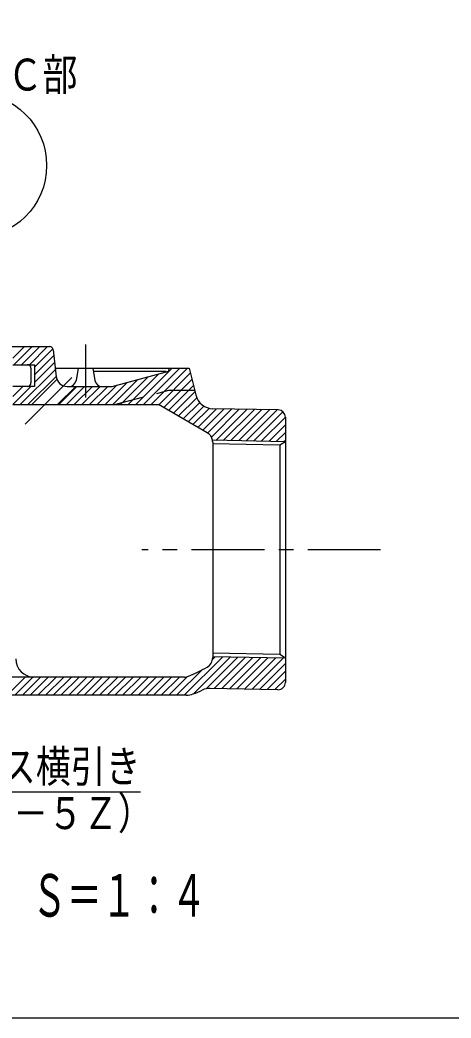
# Model space of a CAD drawing. Units: millimetres, scale not verified, with parts at other scales. Extents: x -1092 to 1092, y -744 to 696.
# Drawn here: x -654 to -417, y -744 to -194 of the extents above; entities that cross this region are included whole.
import ezdxf
from ezdxf.enums import TextEntityAlignment as Align

# ---------------------------------------------------------------- set-up
doc = ezdxf.new("R2010")
doc.units = ezdxf.units.MM
doc.header["$LTSCALE"] = 8
doc.linetypes.add('CHAIN1', pattern=[8, 5, -1, 1, -1])
doc.linetypes.add('DASHED2', pattern=[3, 2, -1])
for name, color, linetype in [('0-7_枠細線', 5, 'Continuous'), ('0-8_枠中線', 5, 'Continuous'), ('0-E_極細4', 6, 'Continuous'), ('1-1_寸法4', 7, 'Continuous')]:
    doc.layers.add(name, color=color, linetype=linetype)
doc.styles.add('ＭＳ ゴシック', font='')
doc.styles.get('ＭＳ ゴシック').set_extended_font_data('MS Gothic')

msp = doc.modelspace()

# ---------------------------------------------------------------- linework, layer by layer
at = {"layer": '0-8_枠中線'}
msp.add_lwpolyline([(-1092, -744), (-1092, 696), (1092, 696), (1092, -744)], close=True, dxfattribs=at)
at = {"layer": '0-E_極細4', "linetype": 'CHAIN1'}
for p, q in [((-618.24, -373.088), (-618.24, -402.294)), ((-625.771, -391.4), (-651.45, -417.079)), ((-455.803, -486.281), (-587.195, -486.281))]:
    msp.add_line(p, q, dxfattribs=at)
at = {"layer": '0-E_極細4'}
for p, q in [((-667.24, -374.281), (-638.024, -374.281)), ((-658.24, -380.659), (-651.861, -374.281)), ((-657.618, -384.281), (-647.618, -374.281)), ((-653.376, -384.281), (-643.376, -374.281)), ((-649.133, -384.281), (-639.133, -374.281)), ((-646.24, -385.63), (-636.162, -375.552)), ((-636.037, -376.054), (-634.333, -390.962)), ((-646.24, -389.873), (-635.666, -379.299)), ((-646.24, -394.115), (-635.231, -383.107)), ((-654.162, -406.281), (-634.796, -386.914)), ((-648.24, -386.281), (-648.24, -394.281)), ((-634.868, -386.281), (-561.24, -386.281)), ((-622.24, -386.281), (-623.417, -392.974)), ((-614.24, -386.281), (-613.015, -392.998)), ((-613.939, -387.928), (-573.785, -387.928)), ((-603.556, -396.281), (-572.383, -387.928)), ((-594.765, -406.281), (-577.888, -389.403)), ((-590.523, -406.281), (-570.523, -386.281)), ((-586.28, -406.281), (-566.28, -386.281)), ((-582.037, -406.281), (-562.037, -386.281)), ((-577.909, -406.395), (-560.551, -389.036)), ((-572.384, -387.928), (-572.24, -386.281)), ((-561.24, -386.281), (-557.578, -400.929)), ((-649.92, -406.281), (-634.361, -390.722)), ((-633.945, -392.503), (-647.723, -406.281)), ((-611.736, -406.281), (-601.07, -395.614)), ((-607.493, -406.281), (-595.274, -394.062)), ((-603.251, -406.281), (-589.479, -392.509)), ((-599.008, -406.281), (-583.683, -390.956)), ((-575.219, -407.948), (-559.702, -392.431)), ((-658.24, -406.115), (-648.405, -396.281)), ((-658.24, -401.873), (-652.648, -396.281)), ((-650.24, -396.281), (-658.24, -396.281)), ((-646.24, -396.281), (-650.24, -396.281)), ((-632.949, -406.281), (-622.949, -396.281)), ((-628.707, -406.281), (-618.707, -396.281)), ((-628.372, -396.281), (-618.24, -396.281)), ((-624.464, -406.281), (-614.464, -396.281)), ((-620.221, -406.281), (-610.221, -396.281)), ((-618.24, -396.281), (-603.556, -396.281)), ((-615.979, -406.281), (-605.979, -396.281)), ((-572.529, -409.5), (-558.854, -395.825)), ((-569.84, -411.053), (-558.005, -399.219)), ((-658.24, -406.281), (-633.581, -406.281)), ((-551.219, -421.804), (-578.106, -406.281)), ((-567.15, -412.606), (-557.043, -402.499)), ((-564.46, -414.159), (-555.396, -405.095)), ((-561.77, -415.712), (-553.093, -407.035)), ((-559.081, -417.265), (-550.075, -408.259)), ((-556.391, -418.818), (-546.112, -408.539)), ((-553.701, -420.371), (-541.95, -408.619)), ((-551.016, -421.928), (-537.787, -408.699)), ((-548.968, -424.123), (-533.624, -408.779)), ((-512.163, -409.191), (-548.068, -408.502)), ((-546.537, -425.934), (-529.461, -408.859)), ((-542.374, -426.014), (-525.299, -408.939)), ((-538.211, -426.094), (-521.136, -409.019)), ((-534.049, -426.174), (-516.973, -409.099)), ((-529.886, -426.254), (-512.811, -409.179)), ((-525.723, -426.334), (-509.586, -410.197)), ((-521.561, -426.414), (-508.241, -413.094)), ((-517.398, -426.494), (-508.24, -417.336)), ((-508.24, -413.19), (-508.24, -559.217)), ((-513.235, -426.574), (-508.24, -421.578)), ((-508.24, -426.67), (-548.339, -425.9)), ((-511.24, -428.612), (-548.278, -427.901)), ((-548.24, -426.988), (-548.24, -545.573)), ((-508.24, -426.67), (-511.24, -428.612)), ((-511.24, -428.612), (-511.24, -543.834)), ((-509.072, -426.654), (-508.24, -425.821)), ((-511.24, -543.834), (-548.201, -543.124)), ((-508.24, -545.892), (-511.24, -543.834)), ((-563.84, -566.274), (-542.794, -545.228)), ((-558.844, -565.521), (-538.631, -545.308)), ((-551.784, -562.703), (-534.469, -545.388)), ((-548.312, -546.504), (-546.957, -545.148)), ((-508.24, -545.892), (-548.24, -545.124)), ((-547.381, -562.543), (-530.306, -545.468)), ((-543.219, -562.623), (-526.143, -545.548)), ((-539.056, -562.703), (-521.981, -545.628)), ((-534.893, -562.783), (-517.818, -545.708)), ((-530.73, -562.863), (-513.655, -545.788)), ((-526.568, -562.943), (-509.492, -545.868)), ((-522.405, -563.023), (-508.24, -548.857)), ((-568.082, -566.274), (-554.199, -552.39)), ((-518.242, -563.103), (-508.24, -553.1)), ((-563.824, -556.274), (-876.057, -556.274)), ((-661.42, -566.274), (-651.42, -556.274)), ((-657.178, -566.274), (-647.178, -556.274)), ((-652.935, -566.274), (-642.935, -556.274)), ((-648.692, -566.274), (-638.692, -556.274)), ((-644.45, -566.274), (-634.45, -556.274)), ((-640.207, -566.274), (-630.207, -556.274)), ((-635.964, -566.274), (-625.964, -556.274)), ((-631.722, -566.274), (-621.722, -556.274)), ((-627.479, -566.274), (-617.479, -556.274)), ((-623.237, -566.274), (-613.237, -556.274)), ((-618.994, -566.274), (-608.994, -556.274)), ((-614.751, -566.274), (-604.751, -556.274)), ((-610.509, -566.274), (-600.509, -556.274)), ((-606.266, -566.274), (-596.266, -556.274)), ((-602.023, -566.274), (-592.023, -556.274)), ((-597.781, -566.274), (-587.781, -556.274)), ((-593.538, -566.274), (-583.538, -556.274)), ((-589.295, -566.274), (-579.295, -556.274)), ((-585.053, -566.274), (-575.053, -556.274)), ((-580.81, -566.274), (-570.81, -556.274)), ((-576.568, -566.274), (-566.568, -556.274)), ((-572.325, -566.274), (-562.06, -556.009)), ((-514.08, -563.183), (-508.24, -557.343)), ((-512.316, -563.217), (-549.583, -562.501)), ((-562.652, -566.274), (-876.046, -566.274))]:
    msp.add_line(p, q, dxfattribs=at)
for points in [[(-658.24, -384.281), (-646.24, -384.281), (-646.24, -396.281)], [(-623.581, -396.281), (-633.581, -406.281), (-578.106, -406.281)]]:
    msp.add_lwpolyline(points, dxfattribs=at)
at = {"layer": '0-E_極細4', "linetype": 'DASHED2'}
msp.add_lwpolyline([(-602.24, -406.281), (-572.383, -398.281), (-558.24, -398.281)], dxfattribs=at)
at = {"layer": '0-E_極細4'}
for centre, radius, start, end in [((-638.024, -376.281), 2, 6.5198, 90), ((-650.24, -386.281), 2, 0, 90), ((-650.24, -394.281), 2, 270, 360), ((-628.372, -390.281), 6, 186.5198, 270), ((-627.357, -392.281), 4, 270, 350.0212), ((-609.08, -392.281), 4, 190.32905, 270), ((-547.876, -398.504), 10, 194.03624, 268.9), ((-512.24, -413.19), 4, 0, 88.9), ((-554.24, -426.988), 6, 10.45146, 59.76899), ((-554.24, -426.988), 6, 0, 10.45146), ((-646.607, -546.274), 10, 180, 270), ((-554.24, -545.573), 6, 299.76899, 360), ((-595.946, -472.658), 90, 292.48305, 299.76899), ((-563.824, -550.274), 6, 270, 292.48305), ((-512.24, -559.217), 4, 268.9, 360), ((-562.652, -556.274), 10, 270, 291.71126), ((-595.946, -472.658), 100, 291.71126, 294.81817), ((-549.775, -572.499), 10, 88.9, 114.81817)]:
    msp.add_arc(centre, radius, start, end, dxfattribs=at)
at = {"layer": '1-1_寸法4'}
msp.add_lwpolyline([(-737.788, -562.031), (-722.381, -619.532), (-587.981, -619.532)], dxfattribs=at)
msp.add_circle((-679.64, -274.562), 40, dxfattribs=at)

# ---------------------------------------------------------------- texts
at = {"layer": '0-7_枠細線', "style": 'ＭＳ ゴシック', "width": 0.6}
msp.add_text('Ｓ＝１：４', height=23.46, dxfattribs=at).set_placement((-647.754, -695.182), align=Align.BOTTOM_LEFT)
at = {"layer": '1-1_寸法4', "style": 'ＭＳ ゴシック', "width": 0.8}
for s, p in [('Ｃ部', (-661.071, -238.643)), ('防水マス横引き', (-722.381, -619.532)), ('（ＨＦＴ－５Ｚ）', (-734.859, -645.265))]:
    msp.add_text(s, height=17.6, dxfattribs=at).set_placement(p, align=Align.BOTTOM_LEFT)

doc.saveas('drawing.dxf')
